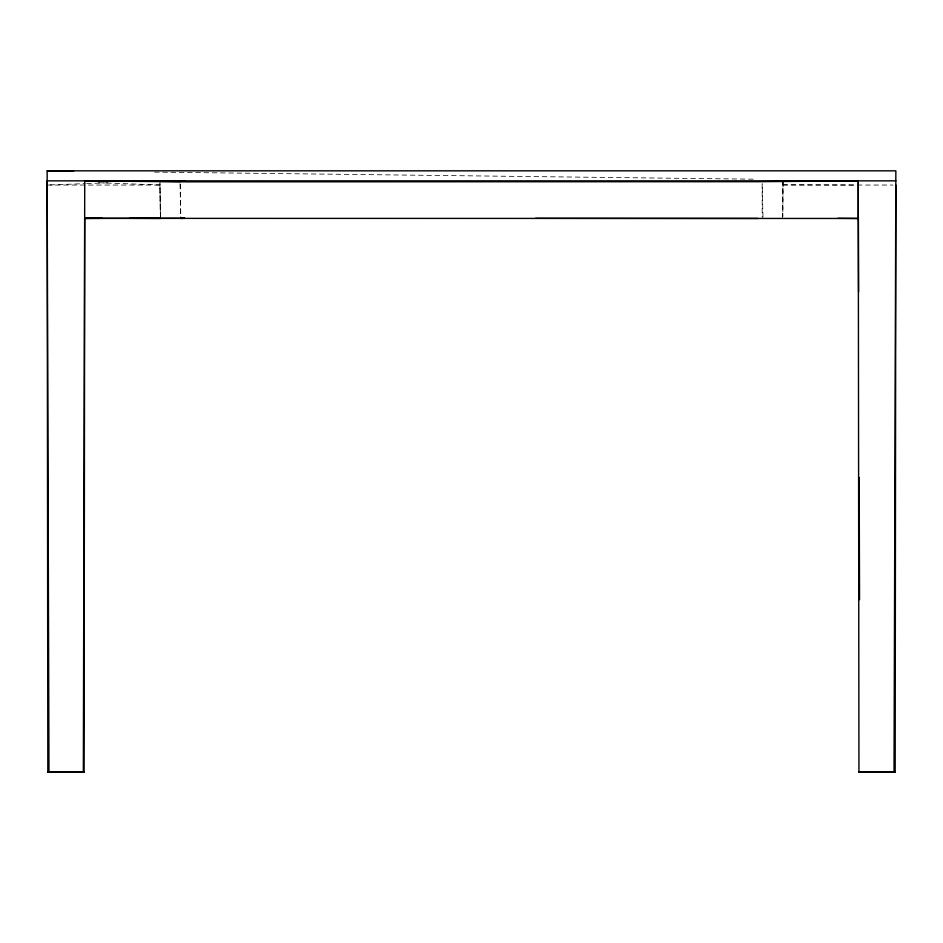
<?xml version="1.0" encoding="UTF-8"?>
<svg xmlns="http://www.w3.org/2000/svg" width="943" height="943" viewBox="0 0 943 943"><rect width="100%" height="100%" fill="white"/><g stroke="black" fill="none" stroke-linecap="round" stroke-linejoin="round"><path stroke-width="0.71" stroke-dasharray="4.71 3.54" d="M783.067 182.282L782.796 216.489L783.079 180.867M782.572 218.163L782.702 182.482M50.073 184.934L85.224 183.626M86.697 183.579L110.131 182.706M47.15 185.04L159.921 185.04L160.393 216.996L159.956 183.708M783.079 185.04L892.962 185.04M782.69 184.781L856.81 185.028M154.522 172.109L753.174 179.182M98.437 182.73L159.98 184.969M762.993 217.008L762.156 183.755L762.192 217.621M180.03 183.802L180.808 217.621M180.313 184.25L180.808 218.446M160.393 217.809L159.921 180.867"/><path stroke-width="1.41" d="M84.717 218.092L84.057 772.164L47.834 772.164L47.15 170.836L895.85 170.836L894.035 771.834L895.166 772.105M895.85 185.04L895.166 772.164L858.943 772.164L858.26 180.856L758.019 181.693L184.981 181.834L84.74 180.856L83.349 771.68L84.057 772.105L47.834 772.105L48.965 771.834M858.943 772.105L894.035 771.834M184.734 180.856L179.972 180.856M180.808 218.446L184.981 218.304L84.658 218.363L858.378 218.458L858.601 292.047M84.74 218.446L102.198 218.304M895.85 180.856L47.15 180.856L48.965 771.893M535.577 218.304L758.019 218.446M129.839 218.304L160.416 218.446M160.286 181.398L180.62 181.539M837.938 218.304L858.378 218.458M47.15 170.836L73.625 171.154M859.167 477.512L859.544 599.677M858.26 180.856L858.26 218.446"/></g></svg>
